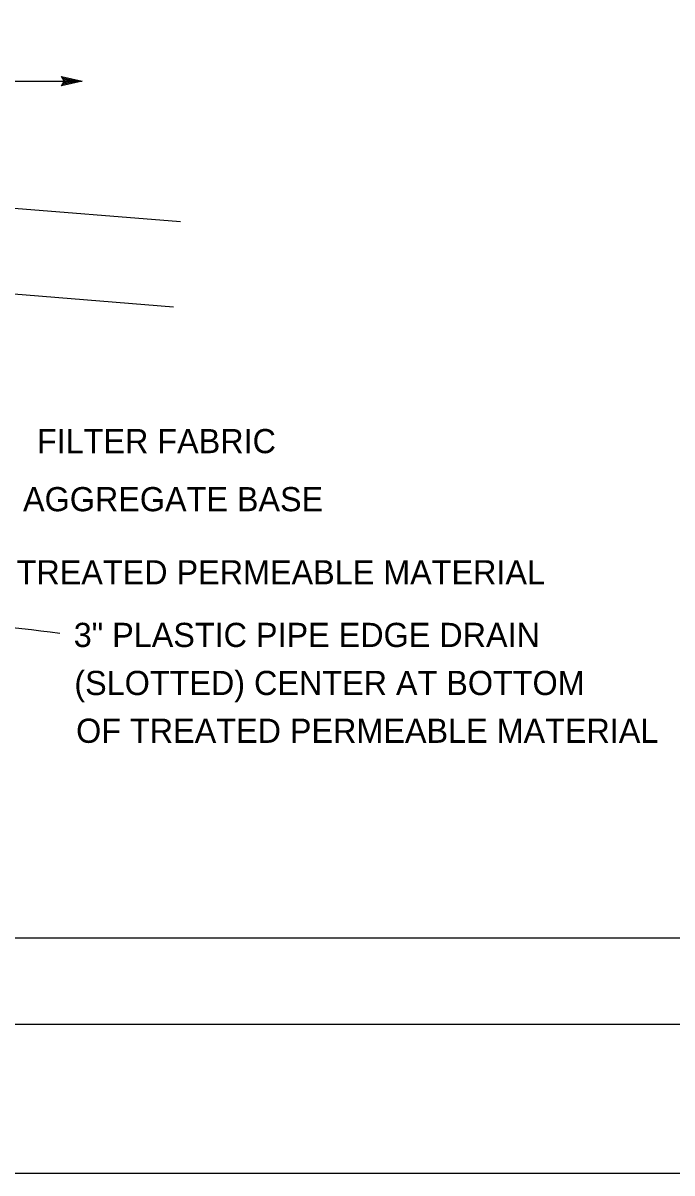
# Model space of a CAD drawing. Extents: x -894 to 866, y -472 to 714.
# Drawn here: x -49.7 to 138.1, y -472.4 to -139.4 of the extents above; entities that cross this region are included whole.
import ezdxf

# ---------------------------------------------------------------- set-up
doc = ezdxf.new("R2010")
doc.units = 0
for name, color, linetype in [('border_PLOTTING-ELEMENTS', 7, 'Continuous'), ('border_rw_22x34_Cut_Lines', 7, 'Continuous'), ('border_SHEET', 7, 'Continuous'), ('rd_PAVEMENT', 7, 'Continuous'), ('rd_PAVEMENT-anno', 7, 'Continuous')]:
    doc.layers.add(name, color=color, linetype=linetype)

msp = doc.modelspace()

# ---------------------------------------------------------------- linework, layer by layer
at = {"layer": 'border_PLOTTING-ELEMENTS'}
for points in [[(-894.04, -472.44), (865.96, -472.44), (865.96, 713.56), (-894.04, 713.56)], [(-864.04, 670.56), (835.96, 670.56), (835.96, -429.44), (-864.04, -429.44)]]:
    msp.add_lwpolyline(points, close=True, dxfattribs=at)
at = {"layer": 'border_rw_22x34_Cut_Lines'}
msp.add_lwpolyline([(-864.04, 670.56), (835.96, 670.56), (835.96, -429.44), (-864.04, -429.44)], close=True, dxfattribs=at)
at = {"layer": 'border_SHEET'}
msp.add_line((810.96, -404.44), (-814.04, -404.44), dxfattribs=at)
at = {"layer": 'rd_PAVEMENT'}
for p, q in [((-183.68, -182.46), (-4.13, -196.95)), ((-71.33, -216.36), (-6.12, -221.62))]:
    msp.add_line(p, q, dxfattribs=at)
at = {"layer": 'rd_PAVEMENT-anno'}
for p, q in [((-182.52, -156.27), (-32.59, -156.27)), ((-37.79, -156.27), (-38.59, -154.93)), ((-38.59, -154.93), (-38.59, -154.93)), ((-38.59, -154.93), (-32.59, -156.27)), ((-32.59, -156.27), (-38.59, -157.6)), ((-38.59, -157.6), (-37.79, -156.27)), ((-38.37, -155.29), (-33.97, -156.27)), ((-33.98, -156.27), (-38.35, -157.24)), ((-35.35, -156.27), (-38.18, -156.89)), ((-38.14, -155.64), (-35.35, -156.27)), ((-37.96, -155.99), (-36.73, -156.27)), ((-36.73, -156.27), (-37.94, -156.53)), ((-32.59, -156.27), (-32.59, -156.27)), ((-38.59, -157.6), (-38.59, -157.6))]:
    msp.add_line(p, q, dxfattribs=at)
msp.add_arc((-112.72, -881.89), 570.46, 82.583, 91.4518, dxfattribs=at)

# ---------------------------------------------------------------- texts
for s, p in [('FILTER FABRIC', (-45.68, -264.01)), ('AGGREGATE BASE', (-49.71, -280.82)), ('TREATED PERMEABLE MATERIAL', (-51.57, -301.99)), ('3" PLASTIC PIPE EDGE DRAIN', (-35.04, -320.13)), ('(SLOTTED) CENTER AT BOTTOM', (-34.86, -334.04)), ('OF TREATED PERMEABLE MATERIAL', (-34.35, -347.88))]:
    msp.add_text(s, height=7, dxfattribs=at).set_placement(p)

doc.saveas('drawing.dxf')
